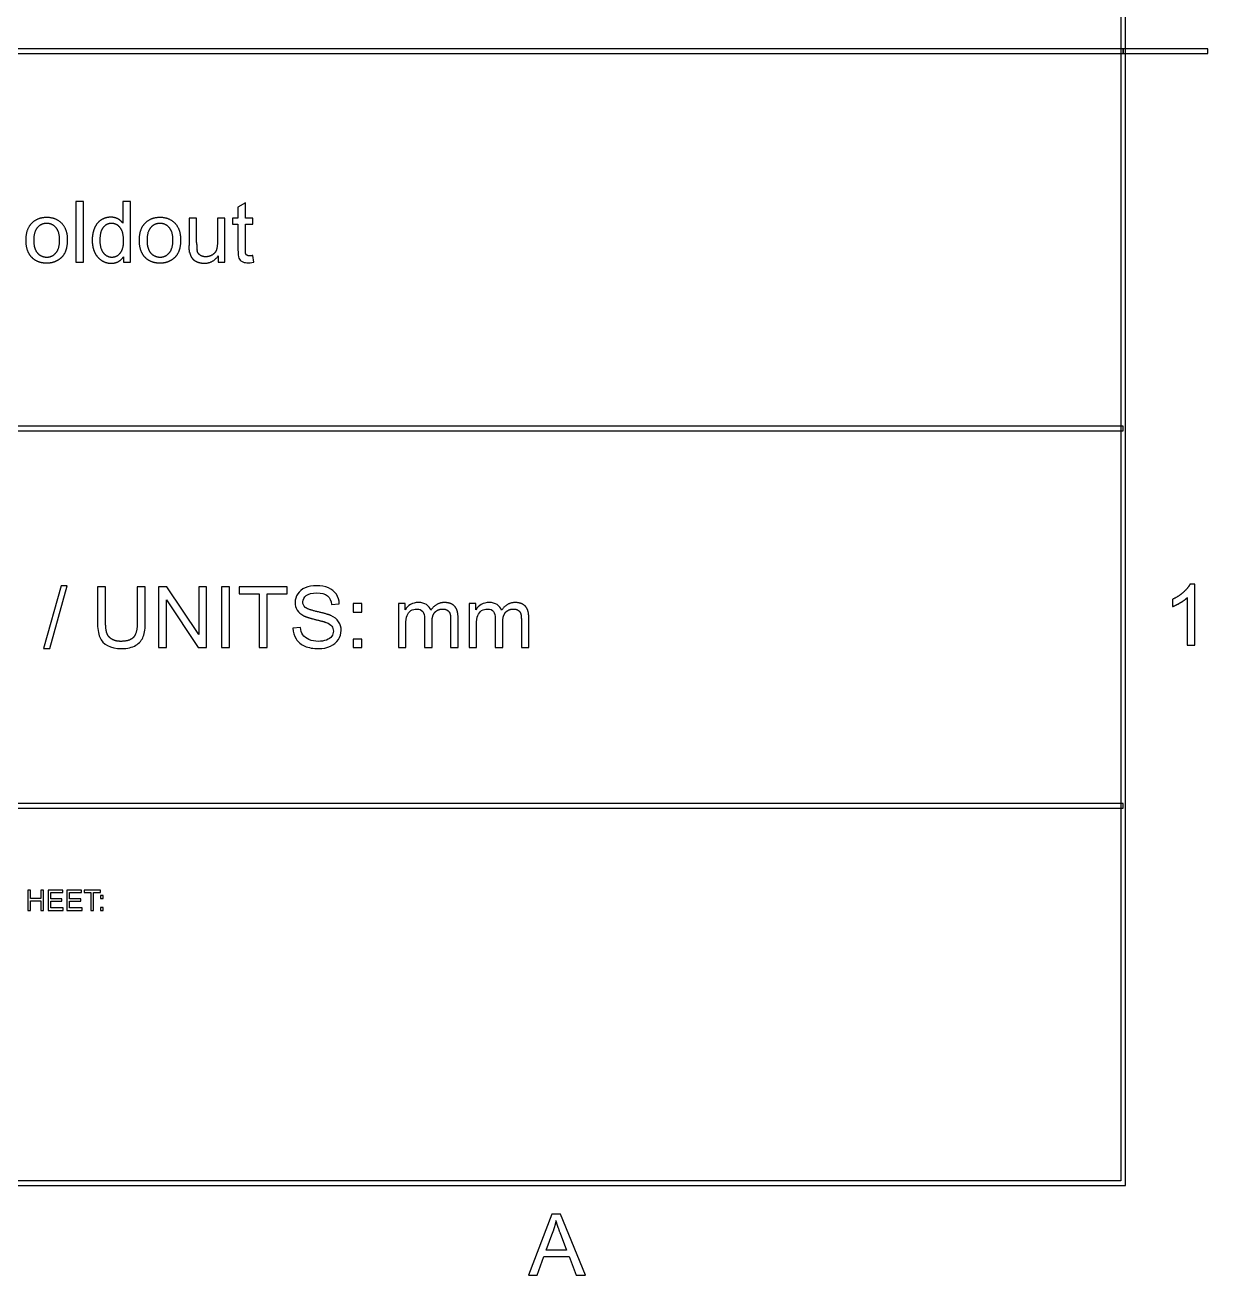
# Model space of a CAD drawing. Header units: millimetres. Extents: x -205 to 205, y -139 to 139.
# Drawn here: x 135.3 to 205, y -138.7 to -65.1 of the extents above; entities that cross this region are included whole.
import ezdxf

# ---------------------------------------------------------------- set-up
doc = ezdxf.new("R2010")
doc.units = ezdxf.units.MM
doc.layers.add('visible', color=7, linetype='Continuous', lineweight=30)

msp = doc.modelspace()

# ---------------------------------------------------------------- linework, layer by layer
at = {"layer": 'visible'}
for p, q in [((200.14, -133.473), (200.14, 133.473)), ((199.86, 133.193), (199.86, -133.193)), ((200, -66.527), (-0.14, -66.527)), ((66.807, -66.807), (200, -66.807)), ((205, -66.527), (200, -66.527)), ((200, -66.527), (200, -66.807)), ((200, -66.807), (200, -66.527)), ((200, -66.807), (205, -66.807)), ((205, -66.807), (205, -66.527)), ((138.34, -75.523), (138.34, -79.102)), ((138.78, -75.523), (138.34, -75.523)), ((138.78, -79.102), (138.78, -75.523)), ((141.114, -75.523), (141.114, -76.807)), ((141.551, -75.523), (141.114, -75.523)), ((141.551, -79.102), (141.551, -75.523)), ((148.321, -75.604), (147.884, -75.867)), ((148.321, -76.509), (148.321, -75.604)), ((145.013, -76.509), (145.013, -78.116)), ((145.452, -76.509), (145.013, -76.509)), ((145.452, -77.947), (145.452, -76.509)), ((146.675, -76.509), (146.675, -77.899)), ((147.115, -76.509), (146.675, -76.509)), ((147.115, -79.102), (147.115, -76.509)), ((147.562, -76.509), (147.562, -76.851)), ((147.884, -76.509), (147.562, -76.509)), ((147.884, -75.867), (147.884, -76.509)), ((148.763, -76.509), (148.321, -76.509)), ((148.763, -76.851), (148.763, -76.509)), ((147.562, -76.851), (147.884, -76.851)), ((147.884, -76.851), (147.884, -78.343)), ((148.321, -76.851), (148.763, -76.851)), ((148.321, -78.367), (148.321, -76.851)), ((146.722, -78.721), (146.722, -79.102)), ((148.826, -79.097), (148.763, -78.709)), ((138.34, -79.102), (138.78, -79.102)), ((141.143, -78.775), (141.143, -79.102)), ((141.143, -79.102), (141.551, -79.102)), ((146.722, -79.102), (147.115, -79.102)), ((200, -88.749), (66.807, -88.749)), ((66.807, -89.029), (200, -89.029)), ((200, -89.029), (200, -88.749)), ((137.481, -98.151), (136.444, -101.852)), ((136.798, -101.852), (137.833, -98.151)), ((137.833, -98.151), (137.481, -98.151)), ((139.615, -98.212), (139.615, -100.28)), ((140.089, -98.212), (139.615, -98.212)), ((140.089, -100.277), (140.089, -98.212)), ((141.956, -98.212), (141.956, -100.277)), ((142.43, -98.212), (141.956, -98.212)), ((142.43, -100.28), (142.43, -98.212)), ((143.214, -98.212), (143.214, -101.791)), ((143.699, -98.212), (143.214, -98.212)), ((145.579, -101.022), (143.699, -98.212)), ((145.579, -98.212), (145.579, -101.022)), ((146.033, -98.212), (145.579, -98.212)), ((146.033, -101.791), (146.033, -98.212)), ((146.91, -98.212), (146.91, -101.791)), ((147.383, -98.212), (146.91, -98.212)), ((147.383, -101.791), (147.383, -98.212)), ((147.95, -98.212), (147.95, -98.634)), ((150.787, -98.212), (147.95, -98.212)), ((150.787, -98.634), (150.787, -98.212)), ((204.222, -98.058), (203.939, -98.058)), ((204.222, -101.652), (204.222, -98.058)), ((143.668, -98.978), (145.548, -101.791)), ((143.668, -101.791), (143.668, -98.978)), ((147.95, -98.634), (149.129, -98.634)), ((149.129, -98.634), (149.129, -101.791)), ((149.603, -98.634), (150.787, -98.634)), ((149.603, -101.791), (149.603, -98.634)), ((153.399, -99.254), (153.853, -99.22)), ((154.674, -99.198), (154.674, -99.698)), ((155.174, -99.198), (154.674, -99.198)), ((155.174, -99.698), (155.174, -99.198)), ((157.33, -99.198), (157.33, -101.791)), ((157.723, -99.198), (157.33, -99.198)), ((157.723, -99.562), (157.723, -99.198)), ((161.495, -99.198), (161.495, -101.791)), ((161.888, -99.198), (161.495, -99.198)), ((161.888, -99.562), (161.888, -99.198)), ((202.904, -98.956), (202.904, -99.381)), ((203.783, -98.851), (203.783, -101.652)), ((154.674, -99.698), (155.174, -99.698)), ((160.843, -101.791), (160.843, -100.011)), ((165.008, -101.791), (165.008, -100.011)), ((151.558, -100.602), (151.111, -100.641)), ((157.769, -101.791), (157.769, -100.446)), ((158.87, -100.106), (158.87, -101.791)), ((159.31, -101.791), (159.31, -100.284)), ((160.406, -100.157), (160.406, -101.791)), ((161.934, -101.791), (161.934, -100.446)), ((163.035, -100.106), (163.035, -101.791)), ((163.475, -101.791), (163.475, -100.284)), ((164.571, -100.157), (164.571, -101.791)), ((154.674, -101.29), (154.674, -101.791)), ((155.174, -101.29), (154.674, -101.29)), ((155.174, -101.791), (155.174, -101.29)), ((136.444, -101.852), (136.798, -101.852)), ((143.214, -101.791), (143.668, -101.791)), ((145.548, -101.791), (146.033, -101.791)), ((146.91, -101.791), (147.383, -101.791)), ((149.129, -101.791), (149.603, -101.791)), ((154.674, -101.791), (155.174, -101.791)), ((157.33, -101.791), (157.769, -101.791)), ((158.87, -101.791), (159.31, -101.791)), ((160.406, -101.791), (160.843, -101.791)), ((161.495, -101.791), (161.934, -101.791)), ((163.035, -101.791), (163.475, -101.791)), ((164.571, -101.791), (165.008, -101.791)), ((203.783, -101.652), (204.222, -101.652)), ((200, -110.971), (66.807, -110.971)), ((200, -111.251), (200, -110.971)), ((133.473, -111.251), (200, -111.251)), ((135.504, -116.07), (135.504, -117.263)), ((135.661, -116.07), (135.504, -116.07)), ((135.661, -116.56), (135.661, -116.07)), ((136.282, -116.07), (136.282, -116.56)), ((136.439, -116.07), (136.282, -116.07)), ((136.439, -117.263), (136.439, -116.07)), ((136.706, -116.07), (136.706, -117.263)), ((137.568, -116.07), (136.706, -116.07)), ((136.863, -116.211), (137.568, -116.211)), ((136.863, -116.576), (136.863, -116.211)), ((137.568, -116.211), (137.568, -116.07)), ((137.817, -116.07), (137.817, -117.263)), ((138.68, -116.07), (137.817, -116.07)), ((137.975, -116.211), (138.68, -116.211)), ((137.975, -116.576), (137.975, -116.211)), ((138.68, -116.211), (138.68, -116.07)), ((138.836, -116.07), (138.836, -116.211)), ((139.782, -116.07), (138.836, -116.07)), ((138.836, -116.211), (139.229, -116.211)), ((139.229, -116.211), (139.229, -117.263)), ((139.387, -116.211), (139.782, -116.211)), ((139.387, -117.263), (139.387, -116.211)), ((139.782, -116.211), (139.782, -116.07)), ((136.282, -116.56), (135.661, -116.56)), ((135.661, -116.701), (136.282, -116.701)), ((135.661, -117.263), (135.661, -116.701)), ((136.282, -116.701), (136.282, -117.263)), ((137.523, -116.576), (136.863, -116.576)), ((136.863, -116.716), (137.523, -116.716)), ((136.863, -117.122), (136.863, -116.716)), ((137.523, -116.716), (137.523, -116.576)), ((138.635, -116.576), (137.975, -116.576)), ((137.975, -116.716), (138.635, -116.716)), ((137.975, -117.122), (137.975, -116.716)), ((138.635, -116.716), (138.635, -116.576)), ((139.781, -116.399), (139.781, -116.566)), ((139.948, -116.399), (139.781, -116.399)), ((139.781, -116.566), (139.948, -116.566)), ((139.948, -116.566), (139.948, -116.399)), ((135.504, -117.263), (135.661, -117.263)), ((136.282, -117.263), (136.439, -117.263)), ((136.706, -117.263), (137.596, -117.263)), ((137.596, -117.122), (136.863, -117.122)), ((137.596, -117.263), (137.596, -117.122)), ((137.817, -117.263), (138.708, -117.263)), ((138.708, -117.122), (137.975, -117.122)), ((138.708, -117.263), (138.708, -117.122)), ((139.229, -117.263), (139.387, -117.263)), ((139.781, -117.096), (139.781, -117.263)), ((139.948, -117.096), (139.781, -117.096)), ((139.781, -117.263), (139.948, -117.263)), ((139.948, -117.263), (139.948, -117.096)), ((199.86, -133.193), (-199.86, -133.193)), ((-200.14, -133.473), (200.14, -133.473)), ((166.366, -135.156), (164.992, -138.735)), ((166.877, -135.156), (166.366, -135.156)), ((168.341, -138.735), (166.877, -135.156)), ((166.025, -137.265), (166.418, -136.215)), ((166.864, -136.274), (167.238, -137.265)), ((167.238, -137.265), (166.025, -137.265)), ((165.495, -138.735), (165.888, -137.651)), ((165.888, -137.651), (167.384, -137.651)), ((167.384, -137.651), (167.802, -138.735)), ((164.992, -138.735), (165.495, -138.735)), ((167.802, -138.735), (168.341, -138.735))]:
    msp.add_line(p, q, dxfattribs=at)
for points, degree, knots in [([(135.806, -76.739), (135.406, -77.086), (135.406, -77.806), (135.406, -78.463), (135.742, -78.812), (136.077, -79.161), (136.622, -79.161), (136.961, -79.161), (137.248, -79.002), (137.535, -78.843), (137.685, -78.557), (137.835, -78.27), (137.835, -77.769), (137.835, -77.152), (137.496, -76.801), (137.156, -76.451), (136.622, -76.451), (136.141, -76.451), (135.806, -76.739)], 2, [0, 0, 0, 1, 1, 1.911864, 1.911864, 2.823729, 2.823729, 3.392111, 3.392111, 3.960493, 3.960493, 4.528874, 4.528874, 5.230341, 5.230341, 5.931807, 5.931807, 6.562807, 6.562807, 6.562807]), ([(141.114, -76.807), (140.999, -76.649), (140.816, -76.55), (140.633, -76.451), (140.399, -76.451), (140.079, -76.451), (139.82, -76.619), (139.561, -76.788), (139.432, -77.104), (139.302, -77.42), (139.302, -77.808), (139.302, -78.206), (139.445, -78.513), (139.588, -78.819), (139.848, -78.99), (140.108, -79.161), (140.418, -79.161), (140.897, -79.161), (141.143, -78.775)], 2, [0, 0, 0, 1, 1, 2, 2, 3.364583, 3.364583, 4.729167, 4.729167, 6.09375, 6.09375, 7.492662, 7.492662, 8.891575, 8.891575, 10.290487, 10.290487, 12.449439, 12.449439, 12.449439]), ([(142.479, -76.739), (142.078, -77.086), (142.078, -77.806), (142.078, -78.463), (142.414, -78.812), (142.75, -79.161), (143.294, -79.161), (143.633, -79.161), (143.92, -79.002), (144.207, -78.843), (144.357, -78.557), (144.507, -78.27), (144.507, -77.769), (144.507, -77.152), (144.168, -76.801), (143.829, -76.451), (143.294, -76.451), (142.813, -76.451), (142.479, -76.739)], 2, [0, 0, 0, 1, 1, 1.911864, 1.911864, 2.823729, 2.823729, 3.392111, 3.392111, 3.960493, 3.960493, 4.528874, 4.528874, 5.230341, 5.230341, 5.931807, 5.931807, 6.562807, 6.562807, 6.562807]), ([(135.858, -77.806), (135.858, -77.308), (136.075, -77.061), (136.292, -76.815), (136.622, -76.815), (136.946, -76.815), (137.165, -77.062), (137.383, -77.31), (137.383, -77.791), (137.383, -78.301), (137.166, -78.55), (136.949, -78.8), (136.622, -78.8), (136.292, -78.8), (136.075, -78.552), (135.858, -78.304), (135.858, -77.806)], 2, [0, 0, 0, 1, 1, 2, 2, 2.985185, 2.985185, 3.97037, 3.97037, 5.015567, 5.015567, 6.060763, 6.060763, 7.11376, 7.11376, 8.166756, 8.166756, 8.166756]), ([(139.754, -77.808), (139.754, -77.293), (139.951, -77.054), (140.147, -76.815), (140.44, -76.815), (140.74, -76.815), (140.945, -77.064), (141.151, -77.313), (141.151, -77.845), (141.151, -78.328), (140.949, -78.564), (140.748, -78.8), (140.46, -78.8), (140.174, -78.8), (139.964, -78.553), (139.754, -78.306), (139.754, -77.808)], 2, [0, 0, 0, 1, 1, 2, 2, 3.025, 3.025, 4.05, 4.05, 4.980963, 4.980963, 5.911927, 5.911927, 6.835, 6.835, 7.758074, 7.758074, 7.758074]), ([(142.53, -77.806), (142.53, -77.308), (142.747, -77.061), (142.965, -76.815), (143.294, -76.815), (143.619, -76.815), (143.837, -77.062), (144.056, -77.31), (144.056, -77.791), (144.056, -78.301), (143.839, -78.55), (143.621, -78.8), (143.294, -78.8), (142.965, -78.8), (142.747, -78.552), (142.53, -78.304), (142.53, -77.806)], 2, [0, 0, 0, 1, 1, 2, 2, 2.985185, 2.985185, 3.97037, 3.97037, 5.015567, 5.015567, 6.060763, 6.060763, 7.11376, 7.11376, 8.166756, 8.166756, 8.166756]), ([(146.675, -77.899), (146.675, -78.231), (146.603, -78.405), (146.531, -78.58), (146.358, -78.681), (146.185, -78.782), (145.987, -78.782), (145.789, -78.782), (145.655, -78.684), (145.521, -78.585), (145.479, -78.411)], 2, [0, 0, 0, 1, 1, 2, 2, 3, 3, 4, 4, 5, 5, 5]), ([(145.04, -78.526), (145.079, -78.719), (145.175, -78.852), (145.272, -78.985), (145.471, -79.073), (145.67, -79.161), (145.899, -79.161), (146.419, -79.161), (146.722, -78.721)], 2, [0, 0, 0, 1, 1, 2, 2, 3, 3, 5.265957, 5.265957, 5.265957]), ([(147.884, -78.343), (147.884, -78.607), (147.902, -78.78), (147.938, -78.862), (147.973, -78.944), (148.035, -79.01), (148.123, -79.061), (148.265, -79.139), (148.501, -79.166), (148.826, -79.097)], 3, [0, 0, 0, 0, 1, 1, 1, 2, 2, 2, 3.612245, 3.612245, 3.612245, 3.612245]), ([(148.763, -78.709), (148.643, -78.726), (148.57, -78.726), (148.472, -78.726), (148.42, -78.695), (148.367, -78.663), (148.344, -78.609), (148.321, -78.555), (148.321, -78.367)], 2, [0, 0, 0, 1, 1, 2.333333, 2.333333, 3.666667, 3.666667, 5, 5, 5]), ([(153.853, -99.22), (153.845, -99.01), (153.786, -98.822), (153.677, -98.656), (153.568, -98.49), (153.413, -98.364), (153.21, -98.279), (153.007, -98.193), (152.773, -98.151), (152.508, -98.151), (152.267, -98.151), (152.048, -98.191), (151.851, -98.273), (151.654, -98.354), (151.505, -98.473), (151.402, -98.63), (151.299, -98.787), (151.248, -98.956), (151.248, -99.137), (151.249, -99.464), (151.414, -99.739), (151.756, -99.916)], 3, [0, 0, 0, 0, 1, 1, 1, 2, 2, 2, 3, 3, 3, 3.907975, 3.907975, 3.907975, 4.815951, 4.815951, 4.815951, 5.723926, 5.723926, 5.723926, 7.376278, 7.376278, 7.376278, 7.376278]), ([(151.844, -99.423), (151.751, -99.34), (151.705, -99.234), (151.705, -99.105), (151.705, -98.957), (151.77, -98.831), (151.901, -98.726), (152.032, -98.621), (152.241, -98.568), (152.528, -98.568), (153.08, -98.567), (153.347, -98.802), (153.399, -99.254)], 3, [0, 0, 0, 0, 1, 1, 1, 2.151899, 2.151899, 2.151899, 3.303797, 3.303797, 3.303797, 5.515967, 5.515967, 5.515967, 5.515967]), ([(203.939, -98.058), (203.824, -98.29), (203.549, -98.536), (203.273, -98.783), (202.904, -98.956)], 2, [0, 0, 0, 1, 1, 2, 2, 2]), ([(159.241, -99.594), (159.141, -99.31), (158.893, -99.137), (158.509, -99.139), (158.336, -99.139), (158.183, -99.178), (158.048, -99.255), (157.912, -99.333), (157.804, -99.435), (157.723, -99.562)], 3, [0, 0, 0, 0, 2, 2, 2, 2.898305, 2.898305, 2.898305, 3.79661, 3.79661, 3.79661, 3.79661]), ([(160.843, -100.011), (160.843, -99.567), (160.635, -99.353), (160.428, -99.139), (160.042, -99.139), (159.549, -99.139), (159.241, -99.594)], 2, [0, 0, 0, 1, 1, 2, 2, 3.278481, 3.278481, 3.278481]), ([(163.406, -99.594), (163.306, -99.31), (163.058, -99.137), (162.674, -99.139), (162.501, -99.139), (162.348, -99.178), (162.213, -99.255), (162.077, -99.333), (161.969, -99.435), (161.888, -99.562)], 3, [0, 0, 0, 0, 2, 2, 2, 2.898305, 2.898305, 2.898305, 3.79661, 3.79661, 3.79661, 3.79661]), ([(165.008, -100.011), (165.008, -99.567), (164.8, -99.353), (164.593, -99.139), (164.207, -99.139), (163.714, -99.139), (163.406, -99.594)], 2, [0, 0, 0, 1, 1, 2, 2, 3.278481, 3.278481, 3.278481]), ([(202.904, -99.381), (203.109, -99.305), (203.367, -99.154), (203.624, -99.003), (203.783, -98.851)], 2, [0, 0, 0, 1, 1, 2, 2, 2]), ([(151.111, -100.641), (151.118, -100.88), (151.184, -101.095), (151.308, -101.284), (151.433, -101.474), (151.604, -101.616), (151.823, -101.71), (152.042, -101.805), (152.313, -101.852), (152.637, -101.852), (152.893, -101.852), (153.123, -101.805), (153.327, -101.711), (153.531, -101.618), (153.688, -101.487), (153.797, -101.318), (153.906, -101.15), (153.961, -100.97), (153.961, -100.78), (153.959, -100.397), (153.768, -100.097), (153.35, -99.906)], 3, [0, 0, 0, 0, 1, 1, 1, 2, 2, 2, 3, 3, 3, 3.788945, 3.788945, 3.788945, 4.577889, 4.577889, 4.577889, 5.366834, 5.366834, 5.366834, 6.95821, 6.95821, 6.95821, 6.95821]), ([(151.756, -99.916), (151.954, -100.021), (152.447, -100.139), (152.94, -100.258), (153.084, -100.314)], 2, [0, 0, 0, 1, 1, 2, 2, 2]), ([(153.35, -99.906), (153.135, -99.808), (152.558, -99.678), (151.981, -99.547), (151.844, -99.423)], 2, [0, 0, 0, 1, 1, 2, 2, 2]), ([(157.769, -100.446), (157.769, -100.21), (157.793, -100.029), (157.84, -99.904), (157.887, -99.778), (157.963, -99.683), (158.068, -99.618), (158.173, -99.553), (158.288, -99.52), (158.411, -99.52), (158.74, -99.52), (158.867, -99.716), (158.87, -100.106)], 3, [0, 0, 0, 0, 1, 1, 1, 2, 2, 2, 3, 3, 3, 5.631579, 5.631579, 5.631579, 5.631579]), ([(159.31, -100.284), (159.31, -99.884), (159.49, -99.702), (159.671, -99.52), (159.944, -99.52), (160.096, -99.52), (160.208, -99.591), (160.32, -99.662), (160.363, -99.778), (160.406, -99.894), (160.406, -100.157)], 2, [0, 0, 0, 1, 1, 2, 2, 2.553571, 2.553571, 3.107143, 3.107143, 3.660714, 3.660714, 3.660714]), ([(161.934, -100.446), (161.934, -100.21), (161.958, -100.029), (162.005, -99.904), (162.052, -99.778), (162.128, -99.683), (162.233, -99.618), (162.338, -99.553), (162.453, -99.52), (162.576, -99.52), (162.905, -99.52), (163.032, -99.716), (163.035, -100.106)], 3, [0, 0, 0, 0, 1, 1, 1, 2, 2, 2, 3, 3, 3, 5.631579, 5.631579, 5.631579, 5.631579]), ([(163.475, -100.284), (163.475, -99.884), (163.655, -99.702), (163.836, -99.52), (164.11, -99.52), (164.261, -99.52), (164.373, -99.591), (164.486, -99.662), (164.528, -99.778), (164.571, -99.894), (164.571, -100.157)], 2, [0, 0, 0, 1, 1, 2, 2, 2.553571, 2.553571, 3.107143, 3.107143, 3.660714, 3.660714, 3.660714]), ([(139.615, -100.28), (139.615, -100.659), (139.66, -100.958), (139.752, -101.177), (139.934, -101.613), (140.36, -101.854), (141.031, -101.852), (141.376, -101.852), (141.655, -101.785), (141.867, -101.653), (142.08, -101.52), (142.226, -101.348), (142.308, -101.136), (142.389, -100.925), (142.43, -100.639), (142.43, -100.28)], 3, [0, 0, 0, 0, 1, 1, 1, 3, 3, 3, 4.029126, 4.029126, 4.029126, 5.058252, 5.058252, 5.058252, 6.087379, 6.087379, 6.087379, 6.087379]), ([(141.956, -100.277), (141.956, -100.951), (141.734, -101.188), (141.512, -101.425), (140.989, -101.425), (140.684, -101.425), (140.473, -101.305), (140.262, -101.185), (140.175, -100.964), (140.089, -100.743), (140.089, -100.277)], 2, [0, 0, 0, 1, 1, 2, 2, 2.584112, 2.584112, 3.168224, 3.168224, 3.752336, 3.752336, 3.752336]), ([(153.084, -100.314), (153.387, -100.428), (153.501, -100.594), (153.504, -100.819), (153.504, -100.93), (153.47, -101.032), (153.403, -101.125), (153.335, -101.219), (153.232, -101.293), (153.094, -101.346), (152.956, -101.4), (152.796, -101.427), (152.615, -101.427), (152.412, -101.427), (152.229, -101.392), (152.066, -101.321), (151.903, -101.25), (151.783, -101.157), (151.706, -101.042), (151.629, -100.928), (151.579, -100.781), (151.558, -100.602)], 3, [0, 0, 0, 0, 2, 2, 2, 2.985507, 2.985507, 2.985507, 3.971014, 3.971014, 3.971014, 4.956522, 4.956522, 4.956522, 6.066327, 6.066327, 6.066327, 7.176133, 7.176133, 7.176133, 8.285938, 8.285938, 8.285938, 8.285938])]:
    msp.add_open_spline(points, degree=degree, knots=knots, dxfattribs=at)
for points in [[(145.452, -77.947), (145.452, -78.292), (145.479, -78.411)], [(145.04, -78.526), (145.013, -78.397), (145.013, -78.116)], [(166.611, -135.532), (166.542, -135.876), (166.418, -136.215)], [(166.864, -136.274), (166.694, -135.822), (166.611, -135.532)]]:
    msp.add_open_spline(points, degree=2, dxfattribs=at)

doc.saveas('drawing.dxf')
